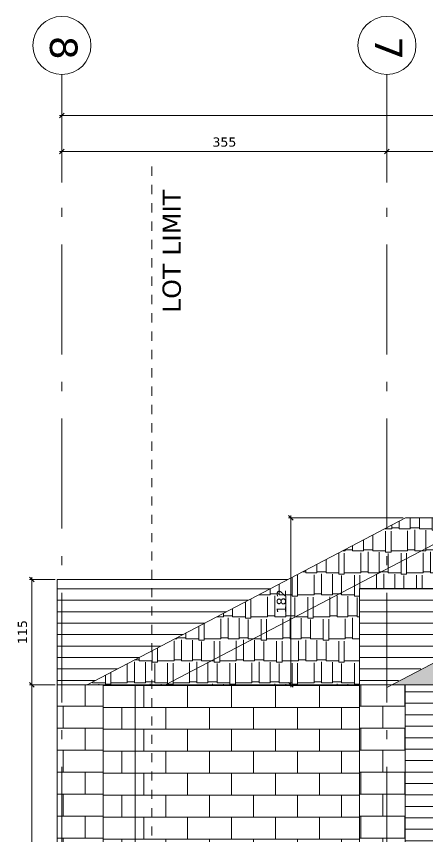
# Model space of a CAD drawing. Header units: inches. Extents: x -48 to 777, y -156 to 510.
# Drawn here: x 219.2 to 223.69, y 11.3 to 20.25 of the extents above; entities that cross this region are included whole.
import ezdxf

# ---------------------------------------------------------------- set-up
doc = ezdxf.new("R2010")
doc.units = ezdxf.units.IN
doc.header["$MEASUREMENT"] = 0
doc.linetypes.add('ACAD_ISO10W100', pattern=[18, 12, -3, 0, -3])
doc.linetypes.add('HIDDEN', pattern=[0.375, 0.25, -0.125])
doc.layers.get('Defpoints').update_dxf_attribs({"lineweight": 5})
for name, color, linetype, lineweight in [('A-ANNOTATION', 34, 'Continuous', 5), ('A-AXIS ST', 251, 'ACAD_ISO10W100', 5), ('A-DIM', 9, 'Continuous', 5), ('A-HIDDEN', 254, 'HIDDEN', 5), ('A-PROJECTION2', 5, 'Continuous', 20), ('A-TEXT', 50, 'Continuous', 15), ('D-STONE', 52, 'Continuous', 20), ('D-WOOD', 32, 'Continuous', 20), ('H-WOOD', 26, 'Continuous', 5)]:
    doc.layers.add(name, color=color, linetype=linetype, lineweight=lineweight)
doc.layers.add('H-STONE', color=7, linetype='Continuous', lineweight=5, true_color=0xc8bd6a)
doc.layers.add('HH-DARK GREY', color=7, linetype='Continuous', lineweight=5, true_color=0x404040)
doc.styles.add('ROMAND', font='verdana.ttf')
doc.dimstyles.new('M-1.50', dxfattribs={"dimtxt": 0.1, "dimasz": 0.05, "dimexe": 0.025, "dimexo": 0.025, "dimgap": 0.05, "dimtad": 1, "dimlfac": 100, "dimrnd": 0.5, "dimzin": 9, "dimdsep": 46, "dimtxsty": 'ROMAND', "dimblk": 'OBLIQUE', "dimcen": 1, "dimdle": 0.025, "dimclrd": 256, "dimclre": 256, "dimclrt": 2, "dimadec": 0, "dimazin": 0, "dimtfac": 0.6666666666666666, "dimtmove": 2, "dimatfit": 3, "dimfxl": 0.04, "dimtolj": 1, "dimtzin": 5, "dimlwd": -1, "dimlwe": -1, "dimarcsym": 0})
pattern_1 = [(0, (0, 96.7333295929401), (0.51, 0.24), [0.12, -0.1, 0.14, -0.06, 0.18, -0.08]), (0, (0.12, 96.7433295929401), (0.51, 0.24), [0.1, -0.38, 0.08, -0.12]), (0, (0.36, 96.7183295929401), (0.51, 0.24), [0.06, -0.62]), (90, (0, 96.7333295929401), (-0.17, 0.24), [0.23, -0.73]), (90, (0.12, 96.7333295929401), (-0.17, 0.24), [0.225, -0.735]), (90, (0.22, 96.7333295929401), (-0.17, 0.24), [0.21, -0.75]), (90, (0.36, 96.7183295929401), (-0.17, 0.24), [0.23, -0.73]), (90, (0.42, 96.7183295929401), (-0.17, 0.24), [0.23, -0.73]), (90, (0.6, 96.7333295929401), (-0.17, 0.24), [0.22, -0.74])]

# ---------------------------------------------------------------- blocks, each defined once
blk = doc.blocks.new('_Oblique')
at = {"color": 0, "linetype": 'ByBlock', "lineweight": -2}
blk.add_line((-0.5, -0.5), (0.5, 0.5), dxfattribs=at)
blk = doc.blocks.new('*D618')
at = {"layer": 'A-DIM', "transparency": 16777216}
for p, q in [((223.4236519641094, 14.7731372548994), (222.1703014042815, 14.7731372548994)), ((222.1953014042815, 14.7981372548994), (222.1953014042815, 12.92751765178069)), ((222.6629996675562, 12.95251765178069), (222.1703014042815, 12.95251765178069))]:
    blk.add_line(p, q, dxfattribs=at)
at = {"layer": 'Defpoints', "color": 0, "transparency": 16777216}
for p in [(223.4486519641094, 14.7731372548994), (222.1953014042815, 12.95251765178069), (222.6879996675563, 12.95251765178069)]:
    blk.add_point(p, dxfattribs=at)
at = {"layer": 'A-DIM', "transparency": 16777216, "xscale": 0.05, "yscale": 0.05, "zscale": 0.05}
for p, rotation in [((222.1953014042815, 14.7731372548994), 90), ((222.1953014042815, 12.95251765178069), 270)]:
    blk.add_blockref('_Oblique', p, dxfattribs=dict(at, rotation=rotation))
at = {"layer": 'A-DIM', "color": 2, "transparency": 16777216, "insert": (222.0930179925957, 13.86282745333998), "char_height": 0.1, "attachment_point": 5, "rotation": 90, "style": 'ROMAND'}
blk.add_mtext('\\A1;182', dxfattribs=at)
blk = doc.blocks.new('*D619')
at = {"layer": 'A-DIM', "transparency": 16777216}
for p, q in [((219.6205160692134, 14.10251765181574), (219.3412664646316, 14.10251765181574)), ((219.3662664646317, 12.92751765178069), (219.3662664646317, 14.12751765181574)), ((219.6205160692134, 12.95251765178069), (219.3412664646316, 12.95251765178069))]:
    blk.add_line(p, q, dxfattribs=at)
at = {"layer": 'Defpoints', "color": 0, "transparency": 16777216}
for p in [(219.3662664646317, 14.10251765181574), (219.6455160692134, 14.10251765181574), (219.6455160692134, 12.95251765178069)]:
    blk.add_point(p, dxfattribs=at)
at = {"layer": 'A-DIM', "transparency": 16777216, "xscale": 0.05, "yscale": 0.05, "zscale": 0.05}
for p, rotation in [((219.3662664646317, 14.10251765181574), 90), ((219.3662664646317, 12.95251765178069), 270)]:
    blk.add_blockref('_Oblique', p, dxfattribs=dict(at, rotation=rotation))
at = {"layer": 'A-DIM', "color": 2, "transparency": 16777216, "insert": (219.2650575996215, 13.52751765179815), "char_height": 0.1, "attachment_point": 5, "rotation": 90, "style": 'ROMAND'}
blk.add_mtext('\\A1;115', dxfattribs=at)
blk = doc.blocks.new('*D620')
at = {"layer": 'A-DIM', "transparency": 16777216}
for p, q in [((219.6205160692134, 12.95251765178069), (219.341266464632, 12.95251765178069)), ((219.366266464632, 12.97751765178069), (219.366266464632, 1.527517651815109)), ((219.6205160753694, 1.552517651815109), (219.341266464632, 1.552517651815109))]:
    blk.add_line(p, q, dxfattribs=at)
at = {"layer": 'Defpoints', "color": 0, "transparency": 16777216}
for p in [(219.6455160692134, 12.95251765178069), (219.366266464632, 1.552517651815109), (219.6455160753694, 1.552517651815109)]:
    blk.add_point(p, dxfattribs=at)
at = {"layer": 'A-DIM', "transparency": 16777216, "xscale": 0.05, "yscale": 0.05, "zscale": 0.05}
for p, rotation in [((219.366266464632, 12.95251765178069), 90), ((219.366266464632, 1.552517651815109), 270)]:
    blk.add_blockref('_Oblique', p, dxfattribs=dict(at, rotation=rotation))
at = {"layer": 'A-DIM', "color": 2, "transparency": 16777216, "insert": (219.2642181100315, 7.252517651797835), "char_height": 0.1, "attachment_point": 5, "rotation": 90, "style": 'ROMAND'}
blk.add_mtext('\\A1;1140', dxfattribs=at)
blk = doc.blocks.new('*D806')
at = {"layer": 'A-DIM', "transparency": 16777216}
for p, q in [((219.6955160795032, 18.43431571120188), (219.6955160795032, 18.79689600992221)), ((223.2455159642097, 18.43431571120188), (223.2455159642097, 18.79689600992221)), ((219.6705160795032, 18.77189600992222), (223.2705159642097, 18.77189600992222))]:
    blk.add_line(p, q, dxfattribs=at)
at = {"layer": 'Defpoints', "color": 0, "transparency": 16777216}
for p in [(223.2455159642097, 18.77189600992222), (219.6955160795032, 18.40931571120188), (223.2455159642097, 18.40931571120188)]:
    blk.add_point(p, dxfattribs=at)
at = {"layer": 'A-DIM', "transparency": 16777216, "xscale": 0.05, "yscale": 0.05, "zscale": 0.05, "rotation": 180}
blk.add_blockref('_Oblique', (219.6955160795032, 18.77189600992222), dxfattribs=at)
at = {"layer": 'A-DIM', "transparency": 16777216, "xscale": 0.05, "yscale": 0.05, "zscale": 0.05}
blk.add_blockref('_Oblique', (223.2455159642097, 18.77189600992222), dxfattribs=at)
at = {"layer": 'A-DIM', "color": 2, "transparency": 16777216, "insert": (221.4705160218564, 18.87397794410623), "char_height": 0.1, "attachment_point": 5, "style": 'ROMAND'}
blk.add_mtext('\\A1;355', dxfattribs=at)
blk = doc.blocks.new('*D807')
at = {"layer": 'A-DIM', "transparency": 16777216}
for p, q in [((223.2455159642097, 18.43431571120188), (223.2455159642097, 18.79689600992221)), ((226.3955159639414, 18.56616040018732), (226.3955159639414, 18.79689600992221)), ((223.2205159642097, 18.77189600992222), (226.4205159639414, 18.77189600992222))]:
    blk.add_line(p, q, dxfattribs=at)
at = {"layer": 'Defpoints', "color": 0, "transparency": 16777216}
for p in [(226.3955159639414, 18.77189600992222), (226.3955159639414, 18.54116040018732), (223.2455159642097, 18.40931571120188)]:
    blk.add_point(p, dxfattribs=at)
at = {"layer": 'A-DIM', "transparency": 16777216, "xscale": 0.05, "yscale": 0.05, "zscale": 0.05, "rotation": 180}
blk.add_blockref('_Oblique', (223.2455159642097, 18.77189600992222), dxfattribs=at)
at = {"layer": 'A-DIM', "transparency": 16777216, "xscale": 0.05, "yscale": 0.05, "zscale": 0.05}
blk.add_blockref('_Oblique', (226.3955159639414, 18.77189600992222), dxfattribs=at)
at = {"layer": 'A-DIM', "color": 2, "transparency": 16777216, "insert": (224.8205159640755, 18.87397794410623), "char_height": 0.1, "attachment_point": 5, "style": 'ROMAND'}
blk.add_mtext('\\A1;315', dxfattribs=at)
blk = doc.blocks.new('*D813')
at = {"layer": 'A-DIM', "transparency": 16777216}
for p, q in [((237.3705159636854, 19.16482682692128), (219.6705160795032, 19.16482682692128)), ((219.6955160795032, 18.43431571120188), (219.6955160795032, 19.18982682692128)), ((237.3455159636854, 18.60333593499333), (237.3455159636854, 19.18982682692128))]:
    blk.add_line(p, q, dxfattribs=at)
at = {"layer": 'Defpoints', "color": 0, "transparency": 16777216}
for p in [(219.6955160795032, 19.16482682692128), (237.3455159636854, 18.57833593499333), (219.6955160795032, 18.40931571120188)]:
    blk.add_point(p, dxfattribs=at)
at = {"layer": 'A-DIM', "transparency": 16777216, "xscale": 0.05, "yscale": 0.05, "zscale": 0.05, "rotation": 180}
blk.add_blockref('_Oblique', (219.6955160795032, 19.16482682692128), dxfattribs=at)
at = {"layer": 'A-DIM', "transparency": 16777216, "xscale": 0.05, "yscale": 0.05, "zscale": 0.05}
blk.add_blockref('_Oblique', (237.3455159636854, 19.16482682692128), dxfattribs=at)
at = {"layer": 'A-DIM', "color": 2, "transparency": 16777216, "insert": (228.5205160215943, 19.26680802235446), "char_height": 0.1, "attachment_point": 5, "style": 'ROMAND'}
blk.add_mtext('\\A1;1765', dxfattribs=at)

msp = doc.modelspace()

# ---------------------------------------------------------------- hatches: boundary and pattern name
at = {"layer": 'H-STONE'}
h = msp.add_hatch(dxfattribs=at)
h.set_pattern_fill('AR-B816', color=256, scale=0.03)
h.set_pattern_definition([(0, (80.0277861460693, -4.547473508864641e-13), (0, 0.24), []), (90, (80.0277861460693, -4.547473508864641e-13), (-0.24, 0.24), [0.24, -0.24])])
h.paths.add_polyline_path([(220.1455159700586, 12.95251765178068), (219.6455160753693, 12.95251765178068), (219.6455160753693, 1.552517651814654), (220.1455159700588, 1.552517651814654)])
h = msp.add_hatch(dxfattribs=at)
h.set_pattern_fill('AR-B816', color=256, scale=0.03)
h.set_pattern_definition([(0, (-595.8910756158928, 58.30615828088401), (0, 0.24), []), (90, (-595.8910756158928, 58.30615828088401), (-0.24, 0.24), [0.24, -0.24])])
h.paths.add_polyline_path([(220.1455159700588, 1.552517651814654), (220.4955159666681, 1.552517651814654), (220.4955159666681, 11.20251765181527), (222.9455159539455, 11.20251765181527), (222.9455159539455, 12.95251765178068), (220.1455159700593, 12.95251765178068)])
h = msp.add_hatch(dxfattribs=at)
h.set_pattern_fill('AR-B816', color=256, scale=0.03)
h.set_pattern_definition([(0, (0, 0), (0, 0.24), []), (90, (0, 0), (-0.24, 0.24), [0.24, -0.24])])
h.paths.add_polyline_path([(230.7145429728216, 8.302517651815265), (231.9755159549989, 8.302517651815265), (231.9755159549989, 10.70251765181528), (233.9955159547007, 10.70251765181528), (233.9955159547007, 8.302517651815265), (234.9955159556118, 8.302517651815265), (234.9955159556118, 11.2025176518157), (223.7955159545247, 11.2025176518157), (223.7955159545247, 4.952517651815242), (224.7755159552971, 4.952517651815242), (224.7755159552971, 7.352517651815148), (226.795515954999, 7.352517651815148), (226.795515954999, 4.952517651815242), (227.7264889373159, 4.952517651815242), (227.7264889373159, 7.852517651815219), (224.2455159545254, 7.852517651815219), (224.2455159545254, 8.302517651815265), (224.7755159552971, 8.302517651815265), (224.7755159552971, 10.70251765181528), (226.795515954999, 10.70251765181528), (226.795515954999, 8.302517651815265), (228.0764889373158, 8.302517651815265), (228.0764889373156, 4.602517651815219), (228.0764889373158, 4.502517651815197), (223.4455159545248, 4.502517651815197), (223.4455159545252, 12.95251765178065), (222.9455159539455, 12.95251765178068), (222.945515953945, 12.75251765178052), (222.945515953945, 1.552517651815108), (224.7755159552974, 1.552517651815108), (224.7755159552974, 4.002517651815083), (226.7955159549993, 4.002517651815083), (226.7955159549993, 1.552517651815108), (227.6955159549491, 1.552517651815108), (227.6955159549491, 0.2025176518150147), (230.7145429728216, 0.2025176518150147), (230.7145429728216, 4.952517651815128), (231.9755159549989, 4.952517651815157), (231.9755159549989, 7.35251765181458), (233.9955159547007, 7.35251765181458), (233.9955159547007, 4.952517651815199), (235.6955159561337, 4.952517651815228), (235.6955159561337, 5.952517651815128), (235.845515956192, 5.952517651815128), (235.845515956192, 12.95251765178067), (235.6955159550237, 12.95251765178068), (235.3455159556117, 12.95251765178068), (235.3455159556117, 7.852517651815219), (230.7145429728216, 7.852517651815219)])
h.paths.add_polyline_path([(229.0455159549381, 9.302517651815279), (229.0455159549381, 10.70251765181537), (229.74551595506, 10.70251765181537), (229.74551595506, 9.302517651815279)], flags=16)
h.paths.add_polyline_path([(229.74551595506, 7.352517651815148), (229.74551595506, 5.952517651815143), (229.0455159549381, 5.952517651815143), (229.0455159549381, 7.352517651815148)], flags=16)
h.paths.add_polyline_path([(229.74551595506, 3.902517651815629), (229.74551595506, 2.502517651815538), (229.0455159549381, 2.502517651815538), (229.0455159549381, 3.902517651815629)], flags=16)
at = {"layer": 'H-WOOD'}
h = msp.add_hatch(dxfattribs=at)
h.set_pattern_fill('ANSI31', color=256, angle=135)
h.set_pattern_definition([(180, (76.57778627398048, -4.547473508864641e-13), (-2.775557561562891e-17, -0.125), [])])
h.paths.add_polyline_path([(219.9705160227141, 12.95251765178068), (222.1953014042814, 14.11707474404587), (219.6455160692133, 14.10251765181573), (219.6455160692133, 12.95251765178067)])
h = msp.add_hatch(dxfattribs=at)
h.set_pattern_fill('ANSI31', color=256, angle=135)
h.set_pattern_definition([(180, (0, 0), (-2.775557561562891e-17, -0.125), [])])
h.paths.add_polyline_path([(234.9955159556118, 11.2025176518157), (234.9955159556118, 8.302517651815265), (230.7145429728216, 8.302517651815265), (230.7145429728216, 7.852517651815219), (235.3455159556117, 7.852517651815219), (235.3455159556117, 12.95251765178068), (232.8599236412687, 12.95251765178068), (232.8600791459436, 14.10251765181573), (231.7645417654312, 14.10251765181573), (231.7643862607563, 12.95251765178068), (227.0220288117984, 12.95251765178068), (227.0221843164733, 14.102517651818), (225.9266469359609, 14.102517651818), (225.926491431286, 12.95251765178068), (223.4455159545252, 12.95251765178067), (223.4455159545248, 4.502517651815197), (228.0764889373158, 4.502517651815197), (228.0764889373156, 4.602517651815219), (228.0764889373158, 8.302517651815265), (224.2455159545254, 8.302517651815265), (224.2455159545254, 7.852517651815219), (227.7264889373159, 7.852517651815219), (227.7264889373159, 4.952517651815242), (223.7955159545247, 4.952517651815242), (223.7955159545247, 11.2025176518157)])
h.paths.add_polyline_path([(226.7711677825502, 12.65251765181799), (226.1756304020378, 12.65251765181799), (226.1766469359609, 13.852517651818), (226.7721843164733, 13.852517651818)], flags=16)
h.paths.add_polyline_path([(232.0135252315081, 12.65251765181571), (232.0145417654312, 13.85251765181573), (232.6100791459436, 13.85251765181573), (232.6090626120205, 12.65251765181571)], flags=16)
h = msp.add_hatch(dxfattribs=at)
h.set_pattern_fill('ANSI31', color=256, angle=135)
h.set_pattern_definition([(180, (79.8777861460693, -4.547473508864641e-13), (-2.775557561562891e-17, -0.125), [])])
h.paths.add_polyline_path([(223.281189234618, 12.95251765178067), (222.9455159413021, 12.95251765178067), (222.9455159413021, 14.00251765181754), (225.3066638328666, 14.00251765181754)])
at = {"layer": 'HH-DARK GREY'}
h = msp.add_hatch(dxfattribs=at)
h.set_pattern_fill('AR-RSHKE', color=256, scale=0.02)
h.set_pattern_definition(pattern_1)
h.paths.add_polyline_path([(229.3955160024329, 16.14281479361877), (226.9234194043459, 16.14281479361877), (220.8286332481639, 12.95251765178068), (222.9455159413021, 12.95251765178068), (222.9455159413021, 14.00251765181754), (225.3052769416448, 14.00251765181754)])
h = msp.add_hatch(dxfattribs=at)
h.set_pattern_fill('AR-RSHKE', color=256, scale=0.02)
h.set_pattern_definition(pattern_1)
h.paths.add_polyline_path([(225.9266391398381, 14.04486317172409), (229.3955160015557, 15.86063613795044), (234.9512242111105, 12.95251765178068), (235.3455159556117, 12.95251765178068), (235.4903020663851, 12.95251765178068), (229.3955160024329, 16.14281479361877), (223.2986625654914, 12.95251765178067), (223.4455159545252, 12.95251765178065), (223.8398077079287, 12.95251765178065)])
h = msp.add_hatch(dxfattribs=at)
h.set_pattern_fill('AR-RSHKE', color=256, scale=0.02)
h.set_pattern_definition(pattern_1)
h.paths.add_polyline_path([(219.9705160227128, 12.95251765178068), (220.2955159700588, 12.95251765178068), (220.8286332481639, 12.95251765178068), (224.3067691895604, 14.7731372548994), (223.4486519641093, 14.7731372548994)])

# ---------------------------------------------------------------- linework, layer by layer
at = {"layer": 'A-ANNOTATION'}
for centre in [(219.6955160795032, 19.92908379714964), (223.2455159642097, 19.92908379714964)]:
    msp.add_circle(centre, 0.3172340844192272, dxfattribs=at)
at = {"layer": 'A-AXIS ST', "ltscale": 0.1}
for p, q in [((219.6955160795032, -6.242623857425144), (219.6955160795032, 19.61184971273042)), ((223.2455159642097, -6.242623857425144), (223.2455159642097, 19.61184971273042))]:
    msp.add_line(p, q, dxfattribs=at)
at = {"layer": 'A-HIDDEN', "ltscale": 0.4}
msp.add_line((220.6766329986499, 18.60724674101876), (220.6766329986499, -6.325264611887903), dxfattribs=at)
at = {"layer": 'A-PROJECTION2'}
for p in [(220.2955159700588, 12.95251765178068), (219.6455160753693, 1.552517651814654)]:
    msp.add_line(p, (219.6455160753693, 12.95251765178068), dxfattribs=at)
at = {"layer": 'D-STONE'}
for p, q in [((229.3955160024329, 16.14281479361877), (223.2429226513348, 12.92335065758289)), ((219.9705160227141, 12.95251765178133), (223.4486519641093, 14.7731372548994)), ((224.3067691895604, 14.7731372548994), (223.4486519641093, 14.7731372548994)), ((220.1455159700586, 12.95251765178068), (220.1455159700588, 1.552517651814654)), ((222.9455159539455, 12.95251765178068), (220.1455159700588, 12.95251765178068)), ((220.4955161142324, 11.20251765181527), (220.4955161142324, 12.95251765178068)), ((222.945515953945, 12.75251765178052), (222.9455159539455, 12.95251765178068)), ((222.945515953945, 12.75251765178052), (222.945515953945, 1.552517651815222))]:
    msp.add_line(p, q, dxfattribs=at)
for points in [[(220.8286332481651, 12.95251765178133), (226.9234194043459, 16.14281479361877), (229.3955160024329, 16.14281479361877), (235.4903020663851, 12.95251765178068)], [(223.4455159545252, 12.95251765178065), (222.9455159539455, 12.95251765178068)]]:
    msp.add_lwpolyline(points, dxfattribs=at)
at = {"layer": 'D-WOOD'}
for q in [(223.4455159545248, 4.502517651815197), (225.926491431286, 12.95251765178068)]:
    msp.add_line((223.4455159545252, 12.95251765178067), q, dxfattribs=at)
for points in [[(219.6455160692133, 12.95251765178068), (219.6455160692133, 14.10251765181573), (222.1674913413769, 14.10251765181573)], [(222.9455159413021, 12.95251765178068), (222.9455159413021, 14.00251765181754), (225.3066638328666, 14.00251765181754)]]:
    msp.add_lwpolyline(points, dxfattribs=at)

# ---------------------------------------------------------------- texts
at = {"layer": 'A-ANNOTATION', "char_height": 0.3, "width": 5.01708333353199, "attachment_point": 1, "rotation": 269.9999999999999, "style": 'ROMAND'}
for s, insert in [('\\pi2.402;8', (219.8654584339565, 22.43640621368905)), ('\\pi2.4059;7', (223.415458318663, 22.43640621368905))]:
    msp.add_mtext(s, dxfattribs=dict(at, insert=insert))
at = {"layer": 'A-TEXT', "insert": (220.7945354538824, 17.01127123514489), "char_height": 0.2, "width": 3.147255133958538, "attachment_point": 1, "rotation": 90, "style": 'ROMAND'}
msp.add_mtext('LOT LIMIT', dxfattribs=at)

# ---------------------------------------------------------------- dimensions: what is measured, and where the dimension line sits
at = {"layer": 'A-DIM'}
for base, p1, p2, picture, middle in [((219.6955160795032, 19.16482682692128), (237.3455159636854, 18.57833593499333), (219.6955160795032, 18.40931571120188), '*D813', (228.5205160215943, 19.26680802235446)), ((223.2455159642097, 18.77189600992222), (219.6955160795032, 18.40931571120188), (223.2455159642097, 18.40931571120188), '*D806', (221.4705160218564, 18.87397794410623)), ((226.3955159639414, 18.77189600992222), (223.2455159642097, 18.40931571120188), (226.3955159639414, 18.54116040018732), '*D807', (224.8205159640755, 18.87397794410623))]:
    dim = msp.add_linear_dim(base=base, p1=p1, p2=p2, dimstyle='M-1.50', dxfattribs=at)
    dim.commit()
    dim.dimension.update_dxf_attribs({"geometry": picture, "text_midpoint": middle})
for base, p1, p2, picture, middle in [((222.1953014042815, 12.95251765178069), (223.4486519641093, 14.7731372548994), (222.6879996675561, 12.95251765178068), '*D618', (222.0930179925957, 13.86282745333998)), ((219.3662664646317, 14.10251765181574), (219.6455160692133, 12.95251765178068), (219.6455160692133, 14.10251765181573), '*D619', (219.2650575996215, 13.52751765179815)), ((219.366266464632, 1.552517651815109), (219.6455160692133, 12.95251765178068), (219.6455160753693, 1.552517651815108), '*D620', (219.2642181100315, 7.252517651797835))]:
    dim = msp.add_linear_dim(base=base, p1=p1, p2=p2, angle=90, dimstyle='M-1.50', dxfattribs=at)
    dim.commit()
    dim.dimension.update_dxf_attribs({"geometry": picture, "text_midpoint": middle})

doc.saveas('drawing.dxf')
